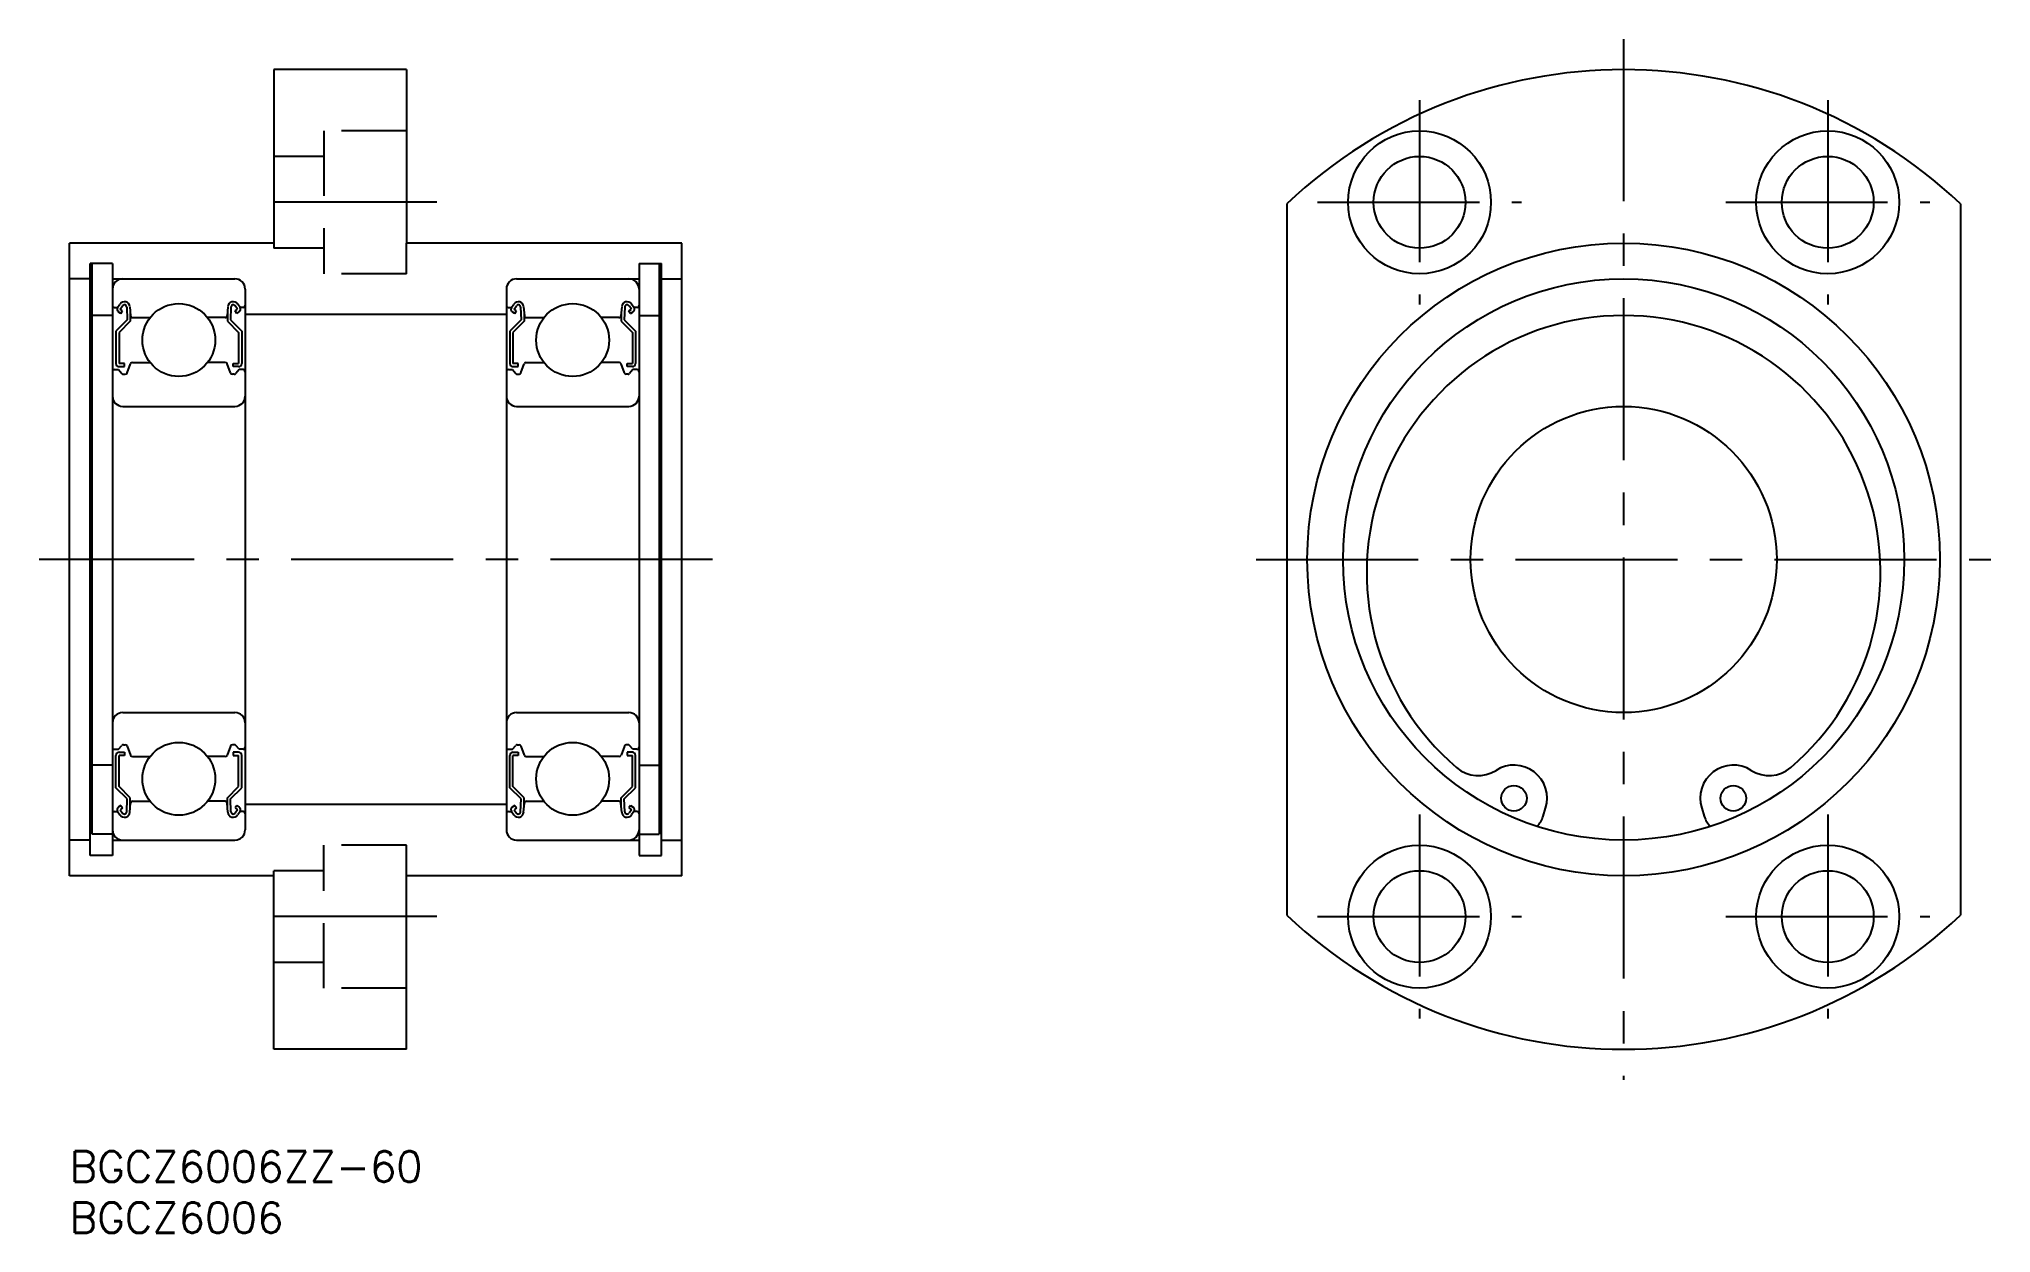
# Model space of a CAD drawing. Extents: x -3 to 188, y -8 to 109.
import ezdxf

# ---------------------------------------------------------------- set-up
doc = ezdxf.new("R2010")
doc.units = 0
doc.header["$LTSCALE"] = 0.5
doc.linetypes.add('CENTER', pattern=[50.8, 31.75, -6.35, 6.35, -6.35])
doc.linetypes.add('DASHED', pattern=[19.05, 12.7, -6.35])
for name, color, linetype in [('MSM_CENTER', 1, 'CENTER'), ('MSM_CONTINUOUS', 7, 'CONTINUOUS'), ('MSM_DASHED', 4, 'DASHED'), ('MSM_PART_NUMBER', 7, 'CONTINUOUS')]:
    doc.layers.add(name, color=color, linetype=linetype)
doc.styles.get("Standard").update_dxf_attribs({"font": 'txt.shx', "height": 3, "bigfont": 'bigfont.shx'})

# ---------------------------------------------------------------- blocks, each defined once
blk = doc.blocks.new('*U6')
at = {"layer": 'MSM_PART_NUMBER'}
blk.add_text('BGCZ6006ZZ-60', height=3, dxfattribs=at).set_placement((0, -3))
blk = doc.blocks.new('*U7')
at = {"layer": 'MSM_PART_NUMBER'}
blk.add_text('BGCZ6006', height=3, dxfattribs=at).set_placement((0, -8))

msp = doc.modelspace()

# ---------------------------------------------------------------- linework, layer by layer
at = {"layer": 'MSM_CENTER'}
for p, q in [((152.3, 109), (152.3, 7)), ((132.3, 103), (132.3, 83)), ((172.3, 103), (172.3, 83)), ((36, 93), (17, 93)), ((122.3, 93), (142.3, 93)), ((162.3, 93), (182.3, 93)), ((63, 58), (-3, 58)), ((116.3, 58), (188.3, 58)), ((132.3, 33), (132.3, 13)), ((172.3, 33), (172.3, 13)), ((36, 23), (17, 23)), ((122.3, 23), (142.3, 23)), ((162.3, 23), (182.3, 23))]:
    msp.add_line(p, q, dxfattribs=at)
at = {"layer": 'MSM_CONTINUOUS'}
for p, q in [((33, 106), (20, 106)), ((20, 106), (20, 89)), ((29.75, 106), (29.75, 106)), ((33, 106), (33, 89)), ((119.3, 92.86), (119.3, 23.14)), ((185.3, 92.86), (185.3, 23.14)), ((0, 27), (0, 89)), ((20, 89), (0, 89)), ((60, 89), (33, 89)), ((60, 27), (60, 89)), ((4.2, 87), (2, 87)), ((2, 29), (2, 87)), ((2.2, 31.08), (2.2, 87)), ((4.2, 87), (4.2, 29)), ((55.8, 87), (55.8, 29)), ((55.8, 87), (58, 87)), ((57.8, 31.08), (57.8, 87)), ((58, 29), (58, 87)), ((2, 85.5), (0, 85.5)), ((4.2, 85.5), (16.2, 85.5)), ((17.2, 84.5), (17.2, 31.5)), ((42.8, 84.5), (42.8, 31.5)), ((43.8, 85.5), (55.8, 85.5)), ((58, 85.5), (60, 85.5)), ((4.4, 82.7), (4.7, 82.7)), ((4.7, 82.7), (4.93, 83.03)), ((5.02, 82.11), (4.77, 82.28)), ((4.95, 82.53), (5.18, 82.86)), ((5.19, 82.35), (4.95, 82.53)), ((5.02, 82.11), (5.19, 82.35)), ((5.6, 82.73), (5.64, 81.47)), ((5.89, 82.77), (5.97, 81.88)), ((15.51, 82.77), (15.43, 81.88)), ((15.8, 82.73), (15.76, 81.47)), ((16.21, 82.35), (16.45, 82.53)), ((16.38, 82.11), (16.21, 82.35)), ((16.45, 82.53), (16.22, 82.86)), ((16.38, 82.11), (16.63, 82.28)), ((16.7, 82.7), (16.47, 83.03)), ((17, 82.7), (16.7, 82.7)), ((43, 82.7), (43.3, 82.7)), ((43.3, 82.7), (43.53, 83.03)), ((43.62, 82.11), (43.37, 82.28)), ((43.55, 82.53), (43.78, 82.86)), ((43.79, 82.35), (43.55, 82.53)), ((43.62, 82.11), (43.79, 82.35)), ((44.2, 82.73), (44.24, 81.47)), ((44.49, 82.77), (44.57, 81.88)), ((54.11, 82.77), (54.03, 81.88)), ((54.4, 82.73), (54.36, 81.47)), ((54.81, 82.35), (55.05, 82.53)), ((54.98, 82.11), (54.81, 82.35)), ((55.05, 82.53), (54.82, 82.86)), ((54.98, 82.11), (55.23, 82.28)), ((55.3, 82.7), (55.07, 83.03)), ((55.6, 82.7), (55.3, 82.7)), ((4.21, 81.9), (2.21, 81.9)), ((5.64, 81.47), (4.54, 80.37)), ((4.54, 80.37), (4.54, 77.2)), ((5.94, 81.35), (4.84, 80.25)), ((5.94, 82.22), (5.94, 81.35)), ((6.17, 81.7), (7.89, 81.7)), ((15.23, 81.7), (13.51, 81.7)), ((15.46, 82.22), (15.46, 81.35)), ((15.46, 81.35), (16.56, 80.25)), ((15.76, 81.47), (16.86, 80.37)), ((16.86, 80.37), (16.86, 77.2)), ((42.8, 82), (17.2, 82)), ((44.24, 81.47), (43.14, 80.37)), ((43.14, 80.37), (43.14, 77.2)), ((44.54, 81.35), (43.44, 80.25)), ((44.54, 82.22), (44.54, 81.35)), ((44.77, 81.7), (46.49, 81.7)), ((53.83, 81.7), (52.11, 81.7)), ((54.06, 82.22), (54.06, 81.35)), ((54.06, 81.35), (55.16, 80.25)), ((54.36, 81.47), (55.46, 80.37)), ((55.46, 80.37), (55.46, 77.2)), ((55.79, 81.9), (57.79, 81.9)), ((4.84, 80.25), (4.84, 77.2)), ((16.56, 80.25), (16.56, 77.2)), ((43.44, 80.25), (43.44, 77.2)), ((55.16, 80.25), (55.16, 77.2)), ((4.4, 76.6), (4.8, 76.6)), ((4.8, 76.6), (5.12, 76.22)), ((5.36, 77.2), (4.84, 77.2)), ((4.84, 76.9), (5.36, 76.9)), ((5.36, 76.9), (5.36, 77.2)), ((5.63, 76.28), (5.96, 77.17)), ((6.15, 77.3), (7.89, 77.3)), ((15.25, 77.3), (13.51, 77.3)), ((15.77, 76.28), (15.44, 77.17)), ((16.04, 76.9), (16.04, 77.2)), ((16.04, 77.2), (16.56, 77.2)), ((16.56, 76.9), (16.04, 76.9)), ((16.6, 76.6), (16.28, 76.22)), ((17, 76.6), (16.6, 76.6)), ((43, 76.6), (43.4, 76.6)), ((43.4, 76.6), (43.72, 76.22)), ((43.96, 77.2), (43.44, 77.2)), ((43.44, 76.9), (43.96, 76.9)), ((43.96, 76.9), (43.96, 77.2)), ((44.23, 76.28), (44.56, 77.17)), ((44.75, 77.3), (46.49, 77.3)), ((53.85, 77.3), (52.11, 77.3)), ((54.37, 76.28), (54.04, 77.17)), ((54.64, 76.9), (54.64, 77.2)), ((54.64, 77.2), (55.16, 77.2)), ((55.16, 76.9), (54.64, 76.9)), ((55.2, 76.6), (54.88, 76.22)), ((55.6, 76.6), (55.2, 76.6)), ((5.27, 76.15), (5.45, 76.15)), ((16.13, 76.15), (15.95, 76.15)), ((43.87, 76.15), (44.05, 76.15)), ((54.73, 76.15), (54.55, 76.15)), ((5.2, 73), (16.2, 73)), ((43.8, 73), (54.8, 73)), ((5.2, 43), (16.2, 43)), ((43.8, 43), (54.8, 43)), ((4.4, 39.4), (4.8, 39.4)), ((4.54, 35.63), (4.54, 38.8)), ((4.8, 39.4), (5.12, 39.78)), ((4.84, 39.1), (5.36, 39.1)), ((4.84, 35.75), (4.84, 38.8)), ((5.36, 38.8), (4.84, 38.8)), ((5.27, 39.85), (5.45, 39.85)), ((5.36, 39.1), (5.36, 38.8)), ((5.63, 39.72), (5.96, 38.83)), ((6.15, 38.7), (7.89, 38.7)), ((15.25, 38.7), (13.51, 38.7)), ((15.77, 39.72), (15.44, 38.83)), ((16.13, 39.85), (15.95, 39.85)), ((16.04, 39.1), (16.04, 38.8)), ((16.56, 39.1), (16.04, 39.1)), ((16.04, 38.8), (16.56, 38.8)), ((16.6, 39.4), (16.28, 39.78)), ((16.56, 35.75), (16.56, 38.8)), ((17, 39.4), (16.6, 39.4)), ((16.86, 35.63), (16.86, 38.8)), ((43, 39.4), (43.4, 39.4)), ((43.14, 35.63), (43.14, 38.8)), ((43.4, 39.4), (43.72, 39.78)), ((43.44, 39.1), (43.96, 39.1)), ((43.44, 35.75), (43.44, 38.8)), ((43.96, 38.8), (43.44, 38.8)), ((43.87, 39.85), (44.05, 39.85)), ((43.96, 39.1), (43.96, 38.8)), ((44.23, 39.72), (44.56, 38.83)), ((44.75, 38.7), (46.49, 38.7)), ((53.85, 38.7), (52.11, 38.7)), ((54.37, 39.72), (54.04, 38.83)), ((54.73, 39.85), (54.55, 39.85)), ((54.64, 39.1), (54.64, 38.8)), ((55.16, 39.1), (54.64, 39.1)), ((54.64, 38.8), (55.16, 38.8)), ((55.2, 39.4), (54.88, 39.78)), ((55.16, 35.75), (55.16, 38.8)), ((55.6, 39.4), (55.2, 39.4)), ((55.46, 35.63), (55.46, 38.8)), ((4.21, 37.85), (2.21, 37.85)), ((55.79, 37.85), (57.79, 37.85)), ((5.64, 34.53), (4.54, 35.63)), ((5.94, 34.65), (4.84, 35.75)), ((5.6, 33.27), (5.64, 34.53)), ((5.94, 33.78), (5.94, 34.65)), ((15.46, 34.65), (16.56, 35.75)), ((15.46, 33.78), (15.46, 34.65)), ((15.76, 34.53), (16.86, 35.63)), ((15.8, 33.27), (15.76, 34.53)), ((44.24, 34.53), (43.14, 35.63)), ((44.54, 34.65), (43.44, 35.75)), ((44.2, 33.27), (44.24, 34.53)), ((44.54, 33.78), (44.54, 34.65)), ((54.06, 34.65), (55.16, 35.75)), ((54.06, 33.78), (54.06, 34.65)), ((54.36, 34.53), (55.46, 35.63)), ((54.4, 33.27), (54.36, 34.53)), ((4.4, 33.3), (4.7, 33.3)), ((4.7, 33.3), (4.93, 32.97)), ((5.02, 33.89), (4.77, 33.72)), ((5.19, 33.65), (4.95, 33.47)), ((4.95, 33.47), (5.18, 33.14)), ((5.02, 33.89), (5.19, 33.65)), ((5.89, 33.23), (5.97, 34.12)), ((6.17, 34.3), (7.89, 34.3)), ((15.23, 34.3), (13.51, 34.3)), ((15.51, 33.23), (15.43, 34.12)), ((16.38, 33.89), (16.21, 33.65)), ((16.21, 33.65), (16.45, 33.47)), ((16.45, 33.47), (16.22, 33.14)), ((16.38, 33.89), (16.63, 33.72)), ((16.7, 33.3), (16.47, 32.97)), ((17, 33.3), (16.7, 33.3)), ((42.8, 34), (17.2, 34)), ((43, 33.3), (43.3, 33.3)), ((43.3, 33.3), (43.53, 32.97)), ((43.62, 33.89), (43.37, 33.72)), ((43.79, 33.65), (43.55, 33.47)), ((43.55, 33.47), (43.78, 33.14)), ((43.62, 33.89), (43.79, 33.65)), ((44.49, 33.23), (44.57, 34.12)), ((44.77, 34.3), (46.49, 34.3)), ((53.83, 34.3), (52.11, 34.3)), ((54.11, 33.23), (54.03, 34.12)), ((54.98, 33.89), (54.81, 33.65)), ((54.81, 33.65), (55.05, 33.47)), ((55.05, 33.47), (54.82, 33.14)), ((54.98, 33.89), (55.23, 33.72)), ((55.3, 33.3), (55.07, 32.97)), ((55.6, 33.3), (55.3, 33.3)), ((144.4, 32.83), (144.65, 33.63)), ((159.95, 33.63), (160.2, 32.83)), ((4.21, 31.08), (2.21, 31.08)), ((55.79, 31.08), (57.79, 31.08)), ((2, 30.5), (0, 30.5)), ((4.2, 29), (2, 29)), ((4.2, 30.5), (16.2, 30.5)), ((8.25, 30.5), (8.25, 30.5)), ((43.8, 30.5), (55.8, 30.5)), ((46.85, 30.5), (46.85, 30.5)), ((55.8, 29), (58, 29)), ((58, 30.5), (60, 30.5)), ((20, 27), (0, 27)), ((20, 10), (20, 27)), ((60, 27), (33, 27)), ((33, 10), (33, 27)), ((33, 10), (20, 10))]:
    msp.add_line(p, q, dxfattribs=at)
for centre, radius in [((132.3, 93), 7), ((172.3, 93), 7), ((132.3, 93), 4.5), ((172.3, 93), 4.5), ((152.3, 58), 31), ((152.3, 58), 27.5), ((10.7, 79.5), 3.57), ((49.3, 79.5), 3.57), ((152.3, 58), 15), ((10.7, 36.5), 3.57), ((49.3, 36.5), 3.57), ((141.55, 34.6), 1.25), ((163.05, 34.6), 1.25), ((132.3, 23), 7), ((172.3, 23), 7), ((132.3, 23), 4.5), ((172.3, 23), 4.5)]:
    msp.add_circle(centre, radius, dxfattribs=at)
for centre, radius, start, end in [((152.3, 58), 48, 46.5675, 133.4325), ((5.2, 84.5), 1, 90, 180), ((16.2, 84.5), 1, 0, 90), ((43.8, 84.5), 1, 90, 180), ((54.8, 84.5), 1, 0, 90), ((4.4, 82.9), 0.2, 180, 270), ((4.95, 82.53), 0.3, 144.9356, 235.0377), ((5.37, 82.73), 0.53, 5.0651, 144.9356), ((5.37, 82.72), 0.23, 2.1311, 144.9356), ((16.03, 82.73), 0.53, 35.0644, 174.9349), ((16.03, 82.72), 0.23, 35.0644, 177.8689), ((16.45, 82.53), 0.3, 304.9623, 35.0644), ((17, 82.9), 0.2, 270, 0), ((43, 82.9), 0.2, 180, 270), ((43.55, 82.53), 0.3, 144.9356, 235.0377), ((43.97, 82.73), 0.53, 5.0651, 144.9356), ((43.97, 82.72), 0.23, 2.1311, 144.9356), ((54.63, 82.73), 0.53, 35.0644, 174.9349), ((54.63, 82.72), 0.23, 35.0644, 177.8689), ((55.05, 82.53), 0.3, 304.9623, 35.0644), ((55.6, 82.9), 0.2, 270, 0), ((6.17, 81.9), 0.2, 185.0651, 270), ((15.23, 81.9), 0.2, 270, 354.9349), ((44.77, 81.9), 0.2, 185.0651, 270), ((53.83, 81.9), 0.2, 270, 354.9349), ((152.3, 56.73), 25.18, 310.5744, 229.4256), ((4.4, 76.4), 0.2, 90, 180), ((4.84, 77.2), 0.3, 180, 270), ((6.15, 77.1), 0.2, 90, 159.9703), ((15.25, 77.1), 0.2, 20.0297, 90), ((16.56, 77.2), 0.3, 270, 0), ((17, 76.4), 0.2, 0, 90), ((43, 76.4), 0.2, 90, 180), ((43.44, 77.2), 0.3, 180, 270), ((44.75, 77.1), 0.2, 90, 159.9703), ((53.85, 77.1), 0.2, 20.0297, 90), ((55.16, 77.2), 0.3, 270, 0), ((55.6, 76.4), 0.2, 0, 90), ((5.27, 76.35), 0.2, 219.9991, 270), ((5.45, 76.35), 0.2, 270, 339.9703), ((15.95, 76.35), 0.2, 200.0297, 270), ((16.13, 76.35), 0.2, 270, 320.0009), ((43.87, 76.35), 0.2, 219.9991, 270), ((44.05, 76.35), 0.2, 270, 339.9703), ((54.55, 76.35), 0.2, 200.0297, 270), ((54.73, 76.35), 0.2, 270, 320.0009), ((5.2, 74), 1, 180, 270), ((16.2, 74), 1, 270, 0), ((43.8, 74), 1, 180, 270), ((54.8, 74), 1, 270, 0), ((5.2, 42), 1, 90, 180), ((16.2, 42), 1, 0, 90), ((43.8, 42), 1, 90, 180), ((54.8, 42), 1, 0, 90), ((4.4, 39.6), 0.2, 180, 270), ((4.84, 38.8), 0.3, 90, 180), ((5.27, 39.65), 0.2, 90, 140.0009), ((5.45, 39.65), 0.2, 20.0297, 90), ((6.15, 38.9), 0.2, 200.0297, 270), ((15.25, 38.9), 0.2, 270, 339.9703), ((15.95, 39.65), 0.2, 90, 159.9703), ((16.13, 39.65), 0.2, 39.9991, 90), ((16.56, 38.8), 0.3, 0, 90), ((17, 39.6), 0.2, 270, 0), ((43, 39.6), 0.2, 180, 270), ((43.44, 38.8), 0.3, 90, 180), ((43.87, 39.65), 0.2, 90, 140.0009), ((44.05, 39.65), 0.2, 20.0297, 90), ((44.75, 38.9), 0.2, 200.0297, 270), ((53.85, 38.9), 0.2, 270, 339.9703), ((54.55, 39.65), 0.2, 90, 159.9703), ((54.73, 39.65), 0.2, 39.9991, 90), ((55.16, 38.8), 0.3, 0, 90), ((55.6, 39.6), 0.2, 270, 0), ((138.04, 40.07), 3.25, 229.4256, 302.6918), ((141.55, 34.6), 3.25, 342.5755, 122.6918), ((163.05, 34.6), 3.25, 57.3082, 197.4245), ((166.56, 40.07), 3.25, 237.3082, 310.5744), ((4.4, 33.1), 0.2, 90, 180), ((4.95, 33.47), 0.3, 124.9623, 215.0644), ((5.37, 33.27), 0.53, 215.0644, 354.9349), ((5.37, 33.28), 0.23, 215.0644, 357.8689), ((6.17, 34.1), 0.2, 90, 174.9349), ((15.23, 34.1), 0.2, 5.0651, 90), ((16.03, 33.27), 0.53, 185.0651, 324.9356), ((16.03, 33.28), 0.23, 182.1311, 324.9356), ((16.45, 33.47), 0.3, 324.9356, 55.0377), ((17, 33.1), 0.2, 0, 90), ((43, 33.1), 0.2, 90, 180), ((43.55, 33.47), 0.3, 124.9623, 215.0644), ((43.97, 33.27), 0.53, 215.0644, 354.9349), ((43.97, 33.28), 0.23, 215.0644, 357.8689), ((44.77, 34.1), 0.2, 90, 174.9349), ((53.83, 34.1), 0.2, 5.0651, 90), ((54.63, 33.27), 0.53, 185.0651, 324.9356), ((54.63, 33.28), 0.23, 182.1311, 324.9356), ((55.05, 33.47), 0.3, 324.9356, 55.0377), ((55.6, 33.1), 0.2, 0, 90), ((142.02, 33.58), 2.5, 316.0388, 342.5755), ((162.59, 33.58), 2.5, 197.4245, 223.9612), ((5.2, 31.5), 1, 180, 270), ((16.2, 31.5), 1, 270, 0), ((43.8, 31.5), 1, 180, 270), ((54.8, 31.5), 1, 270, 0), ((152.3, 58), 48, 226.5675, 313.4325)]:
    msp.add_arc(centre, radius, start, end, dxfattribs=at)
at = {"layer": 'MSM_DASHED'}
for p, q in [((24.9, 100), (24.9, 86)), ((33, 100), (24.9, 100)), ((24.9, 97.5), (20, 97.5)), ((20, 89), (20, 88.5)), ((24.9, 88.5), (20, 88.5)), ((33, 86), (33, 89)), ((33, 86), (24.9, 86)), ((24.9, 16), (24.9, 30)), ((33, 30), (24.9, 30)), ((33, 27), (33, 30)), ((24.9, 27.5), (20, 27.5)), ((20, 27), (20, 27.5)), ((24.9, 18.5), (20, 18.5)), ((33, 16), (24.9, 16))]:
    msp.add_line(p, q, dxfattribs=at)

# ---------------------------------------------------------------- block references
at = {"layer": 'MSM_CONTINUOUS'}
for name in ['*U6', '*U7']:
    msp.add_blockref(name, (0, 0), dxfattribs=at)

doc.saveas('drawing.dxf')
